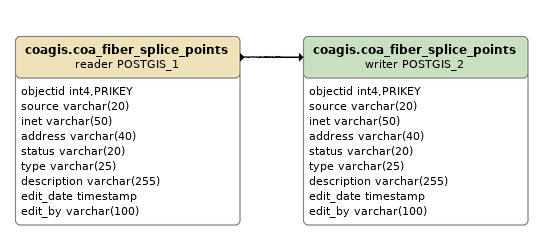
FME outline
coagis.coa_fiber_splice_points (reader POSTGIS_1)
    attributes: objectid int4,PRIKEY, source varchar(20), inet varchar(50), address varchar(40), status varchar(20), type varchar(25), description varchar(255), edit_date timestamp, edit_by varchar(100)
    -> coagis.coa_fiber_splice_points (writer POSTGIS_2)
coagis.coa_fiber_splice_points (writer POSTGIS_2)
    attributes: objectid int4,PRIKEY, source varchar(20), inet varchar(50), address varchar(40), status varchar(20), type varchar(25), description varchar(255), edit_date timestamp, edit_by varchar(100)
